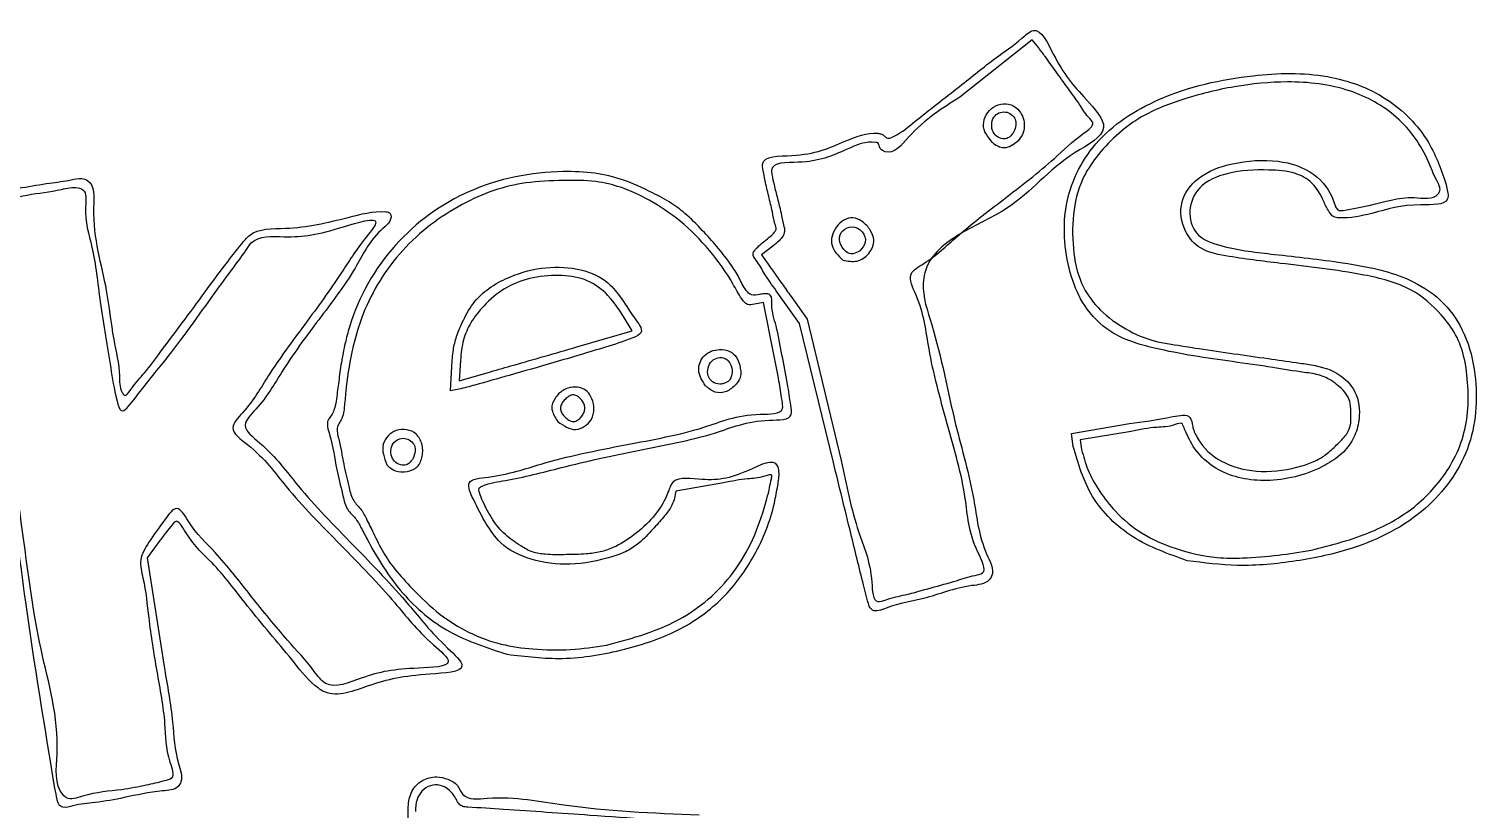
# Model space of a CAD drawing. Extents: x 0 to 800, y -1 to 401.
# Drawn here: x 682.4 to 746.4, y 230.1 to 264.6 of the extents above; entities that cross this region are included whole.
import ezdxf

# ---------------------------------------------------------------- set-up
doc = ezdxf.new("R2010")
doc.units = 0
doc.layers.add('Capa_1', color=7, linetype='CONTINUOUS')

msp = doc.modelspace()

# ---------------------------------------------------------------- linework, layer by layer
at = {"layer": 'Capa_1', "color": 7}
for p, q in [((726.731394, 264.110866), (723.538445, 261.56803)), ((727.016072, 263.746546), (726.731394, 264.110866)), ((725.886393, 259.980296), (725.886393, 259.980296)), ((725.063094, 259.484206), (725.063094, 259.484192)), ((715.280538, 254.996534), (714.769914, 254.61666)), ((719.104565, 254.780667), (719.104565, 254.780667)), ((714.769914, 254.61666), (715.070537, 254.195954)), ((718.364634, 254.377685), (718.364634, 254.377685)), ((716.453934, 251.578856), (715.427237, 253.025293)), ((716.079142, 252.774519), (716.787125, 251.773793)), ((714.859688, 252.510184), (714.460316, 252.431413)), ((715.325158, 250.210815), (714.859688, 252.510184)), ((709.072157, 251.251507), (708.687968, 251.888432)), ((717.952364, 245.437134), (716.453934, 251.578856)), ((716.787125, 251.773793), (718.290664, 245.536656)), ((706.628198, 250.546598), (709.072157, 251.251507)), ((706.628198, 250.546598), (706.628198, 250.546598)), ((701.040395, 248.602558), (701.099662, 249.679182)), ((701.099662, 249.679182), (701.099662, 249.679182)), ((701.483399, 249.946587), (701.422468, 249.051271)), ((701.422468, 249.051271), (702.803381, 249.446478)), ((713.383892, 249.103454), (713.383892, 249.103454)), ((701.406691, 248.673288), (701.040395, 248.602558)), ((712.300751, 248.83227), (712.300751, 248.832261)), ((706.97629, 247.837623), (706.97629, 247.8376)), ((705.779866, 247.255158), (705.779866, 247.255158)), ((728.458369, 246.729505), (731.025434, 247.167091)), ((728.533496, 246.153264), (728.458369, 246.729505)), ((731.09122, 246.812707), (728.844985, 246.439197)), ((728.844985, 246.439197), (728.909896, 246.018655)), ((698.226696, 245.332116), (698.226696, 245.332116)), ((699.362161, 245.569829), (699.362161, 245.569829)), ((713.097578, 244.543793), (710.995361, 244.180694)), ((710.995361, 244.180694), (710.921898, 243.794465)), ((688.213282, 241.993571), (687.655555, 241.231543)), ((687.655555, 241.231543), (688.396698, 236.428685)), ((739.05079, 241.577203), (739.05079, 241.577203)), ((733.57311, 241.106445), (733.57311, 241.106445)), ((722.259612, 239.91085), (722.259612, 239.91085)), ((719.523326, 239.096591), (719.523326, 239.096591)), ((707.928565, 237.371352), (707.928565, 237.371352)), ((703.549718, 236.975287), (703.549718, 236.975287)), ((683.57702, 231.058747), (683.57702, 231.058747)), ((686.527371, 230.988025), (686.527371, 230.988025)), ((699.171322, 229.699454), (699.171322, 230.239255))]:
    msp.add_line(p, q, dxfattribs=at)
for points, knots in [([(715.427237, 253.025293), (715.245496, 253.276151), (714.926141, 253.716957), (714.648043, 254.251727), (714.348018, 254.606786), (714.493702, 254.840603), (714.665781, 255.02106), (714.909332, 255.218167), (715.151241, 255.407656), (715.323712, 255.571079), (715.456677, 255.759272), (715.321625, 256.079171), (715.259041, 256.562097), (715.088498, 257.198181), (714.947798, 257.827975), (714.854567, 258.280712), (714.748882, 259.015911), (716.814842, 258.897273), (718.103044, 259.486059), (719.47326, 260.048876), (720.052382, 259.95661), (720.189374, 259.895397), (720.316604, 259.70536), (720.936407, 259.973553), (721.848032, 260.772022), (723.412976, 261.934295), (724.966128, 263.224595), (726.019408, 263.929377), (727.013691, 264.858431), (727.908748, 262.832121), (728.729782, 261.862654), (730.413597, 260.080646), (727.642369, 258.722785), (725.952658, 256.288715), (722.170817, 255.235139), (721.833583, 252.881287), (722.634924, 250.669377), (723.174627, 247.490002), (724.196732, 244.101023), (724.380104, 241.910855), (725.100645, 240.660569), (724.717256, 240.064304), (723.524253, 240.002224), (722.077981, 239.38642), (720.705331, 239.225792), (719.741831, 238.786171), (719.568891, 239.031859), (719.523326, 239.096591)], [0, 0, 0, 0, 0.91409, 1.606233, 1.929449, 2.090871, 2.362499, 2.69533, 3.02361, 3.281327, 3.418931, 3.674051, 4.216528, 4.929211, 5.629937, 6.141368, 6.354466, 7.712518, 10.167872, 11.622801, 11.765303, 11.919223, 12.063299, 12.385079, 13.55451, 16.049779, 18.060397, 19.5261, 20.130817, 21.510619, 23.985858, 25.425796, 27.093453, 30.958725, 35.605324, 36.064456, 37.936663, 42.464917, 45.868786, 48.342243, 49.349945, 49.545459, 50.360374, 52.56221, 54.255244, 54.877052, 55.099487, 55.099487, 55.099487, 55.099487]), ([(722.259612, 239.91085), (722.643112, 240.011589), (723.304337, 240.185281), (724.002161, 240.430017), (724.814616, 240.570395), (723.900592, 242.159023), (723.859416, 244.065932), (722.958197, 247.174396), (722.14508, 250.179989), (721.929244, 252.278084), (721.134975, 253.772392), (722.356061, 254.43574), (723.531912, 255.585544), (725.509143, 257.092122), (727.521396, 258.634614), (728.564977, 259.699772), (729.550585, 260.357262), (729.09128, 260.79491), (728.7925, 261.310005), (728.281338, 261.992), (727.785323, 262.697612), (727.359319, 263.287656), (727.109531, 263.6216), (727.016072, 263.746546)], [0, 0, 0, 0, 1.171749, 2.020313, 2.362198, 3.301304, 5.733758, 9.133173, 12.535745, 14.976442, 15.926879, 16.655953, 18.533908, 21.154391, 24.063745, 25.786901, 26.366275, 26.696033, 27.380494, 28.271483, 29.200096, 29.983243, 30.451432, 30.451432, 30.451432, 30.451432]), ([(731.025434, 247.167091), (731.606195, 247.241188), (732.410378, 247.343791), (733.72467, 247.633034), (733.796196, 247.107039), (733.862932, 246.831056), (733.983244, 246.597689), (734.312271, 246.007307), (735.265021, 245.276856), (736.895392, 244.947722), (738.274046, 245.148426), (739.218125, 245.490239), (739.743716, 245.800189), (740.171359, 246.223705), (740.575494, 246.601619), (740.815378, 247.076925), (740.790889, 247.55255), (740.805341, 248.003437), (740.659335, 248.411511), (740.396657, 248.698175), (740.098223, 248.959347), (739.788032, 249.155686), (739.339168, 249.346392), (738.511575, 249.439559), (737.225196, 249.668222), (735.007056, 249.971611), (732.594078, 250.316908), (730.241517, 251.010943), (729.00495, 252.261583), (728.393907, 253.685448), (728.122298, 255.169922), (728.157373, 257.250551), (729.380508, 259.808555), (732.52705, 261.796939), (736.130447, 262.604804), (739.623393, 262.696329), (742.442304, 261.684819), (744.017037, 260.084597), (744.701257, 258.615901), (744.982728, 257.843083), (745.219387, 256.75818), (743.324584, 256.916193), (742.009823, 256.493199), (740.695802, 256.19275), (740.005337, 256.2727), (739.783466, 256.576358), (739.545376, 257.099868), (739.176962, 257.82054), (738.251208, 258.303587), (736.949869, 258.385026), (735.494778, 258.327369), (734.078103, 257.74858), (733.561673, 256.599864), (733.897372, 255.382764), (735.488162, 254.839502), (737.63293, 254.613438), (740.063961, 254.33493), (742.129074, 253.985751), (743.6753, 253.428876), (744.974174, 252.541181), (745.924151, 251.07312), (746.458895, 248.866163), (746.247272, 245.969356), (744.142805, 243.104689), (741.255598, 241.649837), (738.374781, 241.048046), (735.912484, 240.8055), (734.310745, 241.011553), (733.57311, 241.106445)], [0, 0, 0, 0, 1.939463, 2.685582, 3.102467, 3.278512, 3.555979, 3.87873, 5.309105, 6.951678, 8.762439, 9.40969, 9.958029, 10.575561, 11.210122, 11.610428, 12.122594, 12.609912, 12.95921, 13.389272, 13.758974, 14.14948, 14.484925, 15.212867, 16.625207, 18.416624, 21.915943, 23.98355, 25.606552, 26.997923, 28.580088, 30.103076, 33.191727, 36.590402, 40.891672, 44.170292, 46.950547, 49.619929, 50.673841, 51.720051, 52.268685, 53.471315, 55.677671, 57.137955, 57.379271, 57.671722, 58.188201, 59.150751, 59.996017, 61.180833, 63.02047, 64.384361, 65.48742, 66.502755, 67.764802, 70.111492, 73.142578, 75.048273, 76.386111, 78.048738, 79.667205, 81.505093, 84.801059, 88.012911, 91.692975, 94.229705, 96.836558, 99.061873, 99.061873, 99.061873, 99.061873]), ([(739.05079, 241.577203), (739.953714, 241.803843), (741.612639, 242.220245), (743.743567, 243.446606), (745.022218, 244.904662), (745.699762, 246.290844), (745.98741, 247.52448), (745.985488, 248.807337), (745.854543, 250.022092), (745.465839, 251.118224), (744.682792, 252.145759), (743.394115, 253.264601), (740.868105, 253.877386), (738.099385, 254.182633), (735.673585, 254.476655), (734.095288, 254.798492), (733.35441, 255.746186), (733.167048, 256.981054), (734.092067, 258.184691), (735.685688, 258.735451), (737.476413, 258.872993), (739.192203, 258.347829), (739.950745, 257.353904), (740.106078, 256.728286), (740.268018, 256.539496), (740.82828, 256.648386), (741.905947, 256.80105), (743.190722, 257.288627), (744.489251, 257.017845), (744.796609, 257.538282), (744.482719, 258.036084), (744.103193, 259.175724), (742.938806, 260.821123), (740.665088, 262.050682), (738.134451, 262.337408), (735.632303, 262.083888), (733.418394, 261.534279), (731.619622, 260.829993), (730.393232, 259.879803), (729.559245, 258.974485), (728.811448, 257.836512), (728.486681, 256.354828), (728.504995, 254.731622), (728.856074, 253.226012), (729.738918, 252.093666), (730.84203, 251.288868), (731.932875, 250.817427), (733.044402, 250.637956), (734.194227, 250.450678), (735.626136, 250.245504), (737.05276, 250.047879), (738.193615, 249.877556), (739.274286, 249.73349), (740.323393, 249.445041), (741.178902, 248.440651), (741.214668, 247.341277), (740.929586, 246.439895), (740.399219, 245.779806), (739.21358, 245.004302), (737.345895, 244.494197), (735.033761, 244.828407), (733.848793, 245.966421), (733.528719, 246.780044), (733.41976, 246.984438), (733.346483, 247.234884), (732.816507, 247.006211), (732.145626, 247.023415), (731.479375, 246.890274), (731.09122, 246.812707)], [0, 0, 0, 0, 2.783665, 5.114375, 7.254212, 8.492142, 9.713143, 11.01698, 12.323307, 13.365885, 14.455809, 16.171314, 18.363262, 22.085296, 24.528135, 25.815042, 26.682417, 27.981904, 29.23888, 30.877913, 32.904208, 34.573059, 36.045978, 36.354386, 36.529775, 36.712862, 37.939238, 39.891355, 40.972396, 41.121652, 41.585742, 42.49479, 44.907295, 47.29244, 50.064686, 52.406844, 54.81391, 56.901167, 58.136101, 59.432335, 60.585509, 62.176381, 63.885309, 65.450149, 66.703939, 68.100403, 69.518232, 70.215591, 71.471876, 73.015547, 74.553563, 75.794865, 76.470736, 77.837591, 78.948331, 80.168757, 80.953387, 81.754514, 82.649396, 85.169914, 87.388587, 89.371649, 89.720096, 89.980664, 90.096943, 90.416576, 91.239684, 92.388546, 92.388546, 92.388546, 92.388546]), ([(723.538445, 261.56803), (722.779678, 261.101103), (721.698556, 260.435806), (720.551027, 258.927866), (719.976226, 259.296002), (719.975066, 259.476262), (719.913078, 259.55792), (719.415538, 259.668704), (718.198311, 259.102926), (717.030549, 258.60442), (715.149592, 258.724791), (715.248077, 258.062064), (715.33912, 257.65858), (715.480656, 257.091364), (715.63782, 256.5045), (715.72299, 256.020321), (715.822653, 255.675346), (715.723569, 255.420882), (715.538688, 255.206809), (715.37235, 255.071319), (715.280538, 254.996534)], [0, 0, 0, 0, 2.871137, 4.090918, 4.415413, 4.520163, 4.612158, 4.696296, 6.006562, 8.237893, 9.465078, 9.656909, 10.114658, 10.741022, 11.39724, 11.933218, 12.233983, 12.432966, 12.721027, 13.075902, 13.075902, 13.075902, 13.075902]), ([(725.063094, 259.484192), (724.84223, 259.72461), (724.40744, 260.197895), (724.819739, 261.201663), (725.795238, 261.394014), (726.381406, 260.760729), (726.42183, 259.980994), (725.999868, 259.508801), (725.615743, 259.3263), (725.316147, 259.331388), (725.158102, 259.426831), (725.063094, 259.484206)], [0, 0, 0, 0, 0.908896, 1.789244, 2.676875, 3.387741, 4.105903, 4.81861, 5.141457, 5.358266, 5.68504, 5.68504, 5.68504, 5.68504]), ([(725.886393, 259.980296), (725.965364, 260.170181), (726.117762, 260.536617), (725.635505, 261.016476), (725.081824, 260.850906), (724.92244, 260.450498), (724.939438, 260.10693), (725.138408, 259.839015), (725.402407, 259.709221), (725.69811, 259.756746), (725.817258, 259.898212), (725.886393, 259.980296)], [0, 0, 0, 0, 0.567705, 1.095546, 1.646833, 1.979572, 2.325202, 2.633529, 2.936862, 3.162084, 3.473416, 3.473416, 3.473416, 3.473416]), ([(683.57702, 231.058747), (683.124588, 233.79787), (682.036267, 240.386793), (681.152002, 248.977705), (679.514946, 254.893256), (679.635499, 256.991943), (679.646162, 257.115438), (679.769015, 257.26085), (680.267471, 257.186359), (681.021093, 257.43118), (682.13803, 257.564937), (683.250978, 257.783435), (684.134756, 257.87198), (684.697599, 258.022934), (685.365316, 257.788832), (685.129855, 255.619913), (685.855096, 253.595806), (686.09203, 251.054232), (686.474604, 249.560845), (686.409928, 248.727382), (686.695269, 248.308301), (687.095174, 248.92812), (687.56454, 249.400899), (688.336548, 250.461026), (689.219353, 251.622686), (690.172629, 252.927788), (691.036274, 254.104329), (691.688129, 254.922582), (692.385124, 255.803822), (694.241021, 255.709888), (696.128847, 256.153558), (697.667268, 256.566566), (698.293796, 256.500799), (698.38395, 256.454934), (698.499775, 256.129555), (697.514981, 255.390216), (696.800393, 253.798325), (695.212462, 251.75336), (693.679914, 249.666301), (692.837778, 248.135065), (691.687833, 247.038051), (693.192204, 245.907368), (694.43658, 244.148261), (696.761502, 241.796365), (699.093652, 239.360861), (700.328069, 237.749762), (702.067737, 236.20987), (699.293535, 236.069834), (697.832054, 235.79912), (695.868818, 234.979097), (694.767737, 235.800883), (693.727516, 237.156066), (692.208813, 238.885706), (690.658875, 240.98464), (689.628989, 241.784262), (688.995663, 243.011519), (688.704489, 242.624572), (688.487186, 242.366728), (688.311792, 242.127777), (688.213282, 241.993571)], [0, 0, 0, 0, 8.317803, 20.008362, 26.079761, 26.251411, 26.376574, 26.436673, 26.8001, 27.681358, 28.889703, 30.1282, 31.088613, 31.563413, 31.840269, 33.058418, 36.754856, 38.938247, 40.576141, 41.313986, 41.472506, 41.848554, 42.804174, 43.961249, 45.563686, 47.264697, 48.789427, 49.930185, 50.442043, 52.055462, 54.86231, 56.54996, 56.663403, 56.75707, 56.832139, 57.643359, 59.661029, 62.448974, 65.244521, 67.282044, 68.120629, 69.131653, 71.700235, 75.27227, 78.845322, 81.416554, 82.431234, 83.893353, 86.671928, 88.60512, 89.13032, 90.65766, 93.723202, 96.190757, 97.955045, 98.636334, 98.830378, 99.215059, 99.707943, 99.707943, 99.707943, 99.707943]), ([(703.549718, 236.975287), (702.67488, 237.255483), (700.94495, 237.809551), (698.777187, 239.628253), (697.701692, 241.404656), (697.088887, 242.57401), (696.86984, 242.983672), (696.615359, 243.205759), (696.385709, 243.527667), (696.250502, 244.206696), (695.959121, 245.290385), (695.843323, 246.332349), (695.521127, 247.225919), (695.799419, 247.521832), (695.945209, 247.830935), (696.021776, 248.341452), (696.109372, 249.04239), (696.218718, 249.866008), (696.376164, 250.667796), (696.850683, 252.530386), (698.37418, 255.211397), (701.820589, 257.724533), (705.080644, 258.344097), (707.378591, 258.261714), (708.715921, 257.9461), (709.821271, 257.427537), (710.784231, 256.925886), (711.554187, 256.327164), (712.225041, 255.634382), (712.874414, 254.910247), (713.383314, 254.251373), (713.797222, 253.627508), (713.995575, 253.12492), (714.332341, 252.773339), (714.654595, 252.86954), (714.898782, 252.883769), (715.073433, 252.899215), (715.258208, 252.75768), (715.18588, 252.199741), (715.480655, 251.380893), (715.665815, 250.191547), (715.924494, 249.008777), (716.03242, 248.182891), (716.194887, 247.294597), (714.362233, 247.38711), (712.526987, 246.56687), (709.272857, 245.995763), (706.258875, 245.318443), (703.929022, 244.690269), (702.74678, 244.546039), (702.270031, 244.31582), (702.337133, 244.020373), (702.536166, 243.583365), (702.871377, 242.909242), (703.438883, 242.238594), (704.062932, 241.795714), (704.647265, 241.464881), (705.342807, 241.357189), (706.133373, 241.377142), (706.949415, 241.381228), (707.646272, 241.474859), (708.377899, 241.722865), (709.186015, 242.229205), (709.97892, 242.964335), (710.457845, 243.647877), (710.642651, 244.131658), (710.732348, 244.333592), (710.929829, 244.826122), (712.550417, 244.594405), (713.634182, 244.755028), (715.439605, 245.707883), (715.577849, 244.91253), (715.482299, 244.376769), (715.260772, 243.095334), (714.564579, 241.337524), (713.157014, 239.400836), (711.164076, 237.936851), (708.707226, 237.129442), (706.097203, 236.669496), (704.364218, 236.877517), (703.549718, 236.975287)], [0, 0, 0, 0, 2.735401, 5.409066, 8.267611, 8.899722, 9.389393, 9.637942, 9.906764, 10.558535, 11.679435, 13.244447, 13.892833, 14.150786, 14.397504, 14.914957, 15.681466, 16.524963, 17.40422, 18.131413, 22.290395, 26.322732, 30.554956, 31.955908, 33.207194, 34.64396, 35.608529, 36.45792, 37.555503, 38.498544, 39.372724, 40.057965, 40.720565, 41.026649, 41.378041, 41.618954, 41.790448, 41.871264, 42.281198, 43.245979, 44.556845, 45.863347, 46.817415, 47.215686, 48.215125, 50.712742, 54.168355, 57.638691, 60.174859, 61.227949, 61.391694, 61.577218, 62.003396, 62.921235, 63.775227, 64.619821, 65.207498, 65.767344, 66.701312, 67.582153, 68.213584, 68.801066, 69.886276, 71.044357, 72.032183, 72.352274, 72.592394, 72.700593, 73.91094, 76.164029, 77.467775, 77.729323, 78.353032, 79.139266, 81.604669, 83.957386, 86.234011, 88.892282, 91.654056, 94.103158, 94.103158, 94.103158, 94.103158]), ([(714.460316, 252.431413), (714.354818, 252.411352), (714.126324, 252.367903), (713.801316, 252.78927), (713.378155, 253.624056), (712.502969, 254.845917), (711.267509, 256.101676), (709.911008, 257.013396), (708.653685, 257.605692), (707.361531, 257.904937), (705.952366, 257.897148), (704.435814, 257.845805), (702.922028, 257.488819), (701.000724, 256.623519), (698.78876, 254.949006), (696.962486, 252.009536), (696.496542, 249.498735), (696.363361, 247.964705), (696.314743, 247.492274), (696.152133, 247.231448), (695.986787, 246.929329), (696.174547, 246.274439), (696.298702, 245.41425), (696.531204, 244.528917), (696.656983, 243.906925), (696.879623, 243.599836), (697.131343, 243.352815), (697.355356, 242.899311), (697.684987, 242.247867), (698.041594, 241.472221), (698.629767, 240.656611), (699.468259, 239.745941), (700.496991, 238.735894), (701.833616, 237.901677), (703.22861, 237.385044), (704.759129, 237.171033), (706.323263, 237.145508), (707.40141, 237.297189), (707.928565, 237.371352)], [0, 0, 0, 0, 0.299482, 0.648637, 1.425352, 3.2214, 5.059044, 6.70408, 8.093828, 9.207939, 10.649652, 12.304937, 13.752799, 15.280048, 18.606064, 21.908235, 25.421714, 26.116391, 26.56856, 26.807557, 27.035476, 27.573295, 28.70802, 29.71121, 30.316545, 30.573672, 30.835864, 31.370429, 32.068492, 33.037218, 33.920478, 35.071134, 36.751419, 38.226252, 39.763383, 41.176388, 42.843561, 44.438608, 44.438608, 44.438608, 44.438608]), ([(686.527371, 230.988025), (686.896028, 231.052627), (687.535118, 231.164619), (688.218894, 231.338095), (688.92292, 231.500529), (688.443274, 232.655189), (688.479737, 234.060292), (688.055603, 236.254397), (687.719906, 238.382201), (687.571561, 240.011612), (687.252899, 241.168827), (687.811079, 242.065498), (688.268957, 242.704832), (688.982511, 243.679931), (689.701193, 242.394059), (690.796419, 241.394283), (692.250037, 239.512167), (693.689131, 237.74486), (694.805565, 236.552867), (695.670347, 235.330181), (697.584706, 236.167008), (698.831035, 236.35645), (701.456254, 236.42246), (699.679765, 237.86343), (698.496298, 239.435746), (696.186157, 241.825507), (693.888382, 244.125557), (692.682587, 245.865446), (691.142277, 246.908691), (692.252553, 247.992054), (693.077754, 249.48784), (694.609889, 251.523327), (696.13794, 253.635394), (696.950236, 254.966101), (698.173083, 256.427883), (695.459536, 255.557871), (694.285118, 255.33534), (692.408462, 255.479661), (691.8927, 254.602751), (691.285435, 253.836338), (690.106113, 252.179845), (688.585795, 250.065179), (687.489162, 248.801579), (686.498474, 247.468209), (686.197923, 248.606888), (685.984763, 250.007178), (685.56545, 252.373297), (685.323006, 254.796461), (684.821642, 256.271688), (685.011712, 257.433333), (684.426107, 257.638876), (683.609674, 257.411478), (682.295664, 257.294171), (681.131876, 256.949909), (680.144915, 256.936026), (679.711883, 256.047797), (680.788136, 253.747926), (680.864646, 249.459044), (682.096656, 243.638469), (682.661262, 237.709634), (683.924004, 233.681166), (683.522509, 231.163908), (684.212341, 230.499666), (685.189374, 230.873125), (685.972208, 230.94035), (686.527371, 230.988025)], [0, 0, 0, 0, 1.105346, 1.916186, 2.261656, 2.967914, 4.680523, 7.029421, 9.405034, 11.187578, 11.991407, 12.848451, 14.088768, 14.788426, 15.533845, 17.361155, 19.875737, 22.38609, 24.202368, 24.93273, 26.510969, 29.077015, 30.431687, 31.417048, 33.938552, 37.450705, 40.96428, 43.489476, 44.479999, 45.272382, 47.270124, 50.04108, 52.802571, 54.775489, 55.533167, 56.98403, 59.650276, 61.110213, 61.528885, 62.592877, 64.071834, 67.68632, 69.766564, 70.501968, 70.960069, 72.454259, 75.402871, 77.855273, 79.654377, 80.410706, 80.636878, 81.371286, 82.90428, 84.539139, 85.224923, 85.452949, 87.347999, 92.060585, 98.570446, 105.063159, 109.730795, 111.562856, 111.750935, 112.469227, 114.22075, 114.22075, 114.22075, 114.22075]), ([(718.364634, 254.377685), (718.159824, 254.577853), (717.741243, 254.986945), (717.98605, 255.905273), (718.687998, 256.358089), (719.267991, 256.088611), (719.59102, 255.73697), (719.806746, 255.212863), (719.566172, 254.635346), (719.003998, 254.252678), (718.579253, 254.335723), (718.364634, 254.377685)], [0, 0, 0, 0, 0.804092, 1.643366, 2.474283, 2.914822, 3.435801, 3.898695, 4.525846, 5.144878, 5.777141, 5.777141, 5.777141, 5.777141]), ([(719.104565, 254.780667), (719.216388, 254.903865), (719.441367, 255.151726), (719.262452, 255.681089), (718.796873, 255.912651), (718.320123, 255.732862), (718.148914, 255.258489), (718.34831, 254.894173), (718.586842, 254.665465), (718.865214, 254.640634), (719.015868, 254.728775), (719.104565, 254.780667)], [0, 0, 0, 0, 0.46742, 0.940407, 1.428681, 1.879941, 2.293983, 2.770781, 3.041138, 3.251891, 3.553597, 3.553597, 3.553597, 3.553597]), ([(701.099662, 249.679182), (701.115333, 249.924278), (701.143935, 250.371631), (701.299593, 251.029055), (701.596712, 251.714071), (701.985986, 252.449978), (702.649259, 253.113552), (703.66318, 253.685783), (705.020398, 254.097656), (706.575694, 254.077772), (707.836852, 253.624747), (708.609201, 252.703637), (709.004262, 252.015069), (709.664898, 251.189475), (708.772903, 250.80708), (707.586837, 250.440867), (705.700062, 249.87758), (703.788994, 249.333646), (702.386605, 248.930058), (701.643662, 248.735382), (701.406691, 248.673288)], [0, 0, 0, 0, 0.73588, 1.343135, 2.014453, 2.973298, 3.821295, 4.78705, 6.442257, 8.012193, 9.392155, 10.321079, 11.443876, 12.167277, 12.585338, 13.861011, 16.23875, 18.303002, 19.872506, 20.607578, 20.607578, 20.607578, 20.607578]), ([(715.070537, 254.195954), (715.153379, 254.079626), (715.357296, 253.793285), (715.693369, 253.319381), (715.94656, 252.961777), (716.079142, 252.774519)], [0, 0, 0, 0, 0.428432, 1.054591, 1.742919, 1.742919, 1.742919, 1.742919]), ([(708.687968, 251.888432), (708.443729, 252.25622), (707.995562, 252.931094), (706.970039, 253.603585), (705.771836, 253.75135), (704.560217, 253.627465), (703.393716, 253.171936), (702.552814, 252.434506), (701.933291, 251.666478), (701.568062, 250.83586), (701.51279, 250.255301), (701.483399, 249.946587)], [0, 0, 0, 0, 1.315183, 2.413291, 3.549514, 4.864119, 6.043751, 7.238473, 8.175016, 8.989784, 9.915057, 9.915057, 9.915057, 9.915057]), ([(710.921898, 243.794465), (710.876992, 243.686614), (710.760963, 243.407946), (710.421594, 242.985083), (709.949167, 242.455511), (709.442197, 241.92113), (708.829536, 241.496418), (707.804145, 241.147511), (706.371229, 240.86183), (704.641755, 241.065236), (703.302601, 241.711136), (702.559299, 242.802847), (702.158515, 243.589921), (701.630158, 244.707754), (703.435631, 244.831828), (705.371729, 245.546272), (708.673069, 246.21963), (712.050139, 246.815979), (713.919099, 247.667163), (715.792235, 247.541969), (715.645364, 248.380982), (715.541846, 249.134658), (715.404579, 249.816379), (715.325158, 250.210815)], [0, 0, 0, 0, 0.349223, 0.902332, 1.609737, 2.485236, 3.104338, 3.822967, 5.716337, 7.438256, 8.974891, 10.014264, 11.235418, 11.969114, 12.85088, 15.264878, 19.077581, 22.619836, 25.174813, 26.189689, 26.548396, 27.415699, 28.606492, 28.606492, 28.606492, 28.606492]), ([(702.803381, 249.446478), (703.146884, 249.544992), (703.948523, 249.774895), (705.22343, 250.141712), (706.154795, 250.410152), (706.628198, 250.546598)], [0, 0, 0, 0, 1.07205, 2.501865, 3.979885, 3.979885, 3.979885, 3.979885]), ([(712.300751, 248.832261), (712.157094, 249.055901), (711.886084, 249.477797), (712.190261, 250.255278), (712.835378, 250.466336), (713.377206, 250.395592), (713.734063, 250.074271), (713.832857, 249.682193), (713.888082, 249.338545), (713.794824, 249.061204), (713.555478, 248.792084), (713.213499, 248.515119), (712.678576, 248.503483), (712.43228, 248.717812), (712.300751, 248.83227)], [0, 0, 0, 0, 0.758095, 1.430147, 2.160846, 2.622193, 3.016702, 3.514801, 3.804851, 4.047236, 4.36092, 4.878718, 5.321464, 5.828868, 5.828868, 5.828868, 5.828868]), ([(713.383892, 249.103454), (713.427215, 249.210521), (713.518203, 249.435387), (713.432255, 249.789957), (713.197967, 250.068347), (712.850642, 250.093645), (712.549886, 249.937432), (712.389422, 249.62378), (712.386526, 249.267654), (712.595856, 248.966673), (712.884797, 248.885992), (713.110092, 248.926772), (713.266158, 248.991675), (713.346238, 249.067705), (713.383892, 249.103454)], [0, 0, 0, 0, 0.339456, 0.712944, 1.034369, 1.362135, 1.669998, 2.001973, 2.367726, 2.687211, 3.02917, 3.197001, 3.371327, 3.526044, 3.526044, 3.526044, 3.526044]), ([(705.779866, 247.255158), (705.733745, 247.323625), (705.644791, 247.455675), (705.553993, 247.651098), (705.481884, 247.933435), (705.648072, 248.305015), (705.978264, 248.651921), (706.41992, 248.795268), (706.808856, 248.764226), (707.122179, 248.575937), (707.392419, 248.114396), (707.432719, 247.319058), (706.542228, 246.709421), (706.038385, 247.070097), (705.779866, 247.255158)], [0, 0, 0, 0, 0.247224, 0.476819, 0.645192, 1.104785, 1.602085, 2.058773, 2.44532, 2.739243, 3.116076, 4.016377, 4.843723, 5.715568, 5.715568, 5.715568, 5.715568]), ([(706.97629, 247.8376), (706.96787, 247.897362), (706.950245, 248.022455), (706.85629, 248.190954), (706.715246, 248.329041), (706.554387, 248.436905), (706.343533, 248.424371), (706.18235, 248.304634), (706.030559, 248.16404), (705.934114, 248.006722), (705.880984, 247.837611), (705.934114, 247.668501), (706.030558, 247.511183), (706.182353, 247.370589), (706.34353, 247.250843), (706.55439, 247.238309), (706.715244, 247.346182), (706.85629, 247.484268), (706.950245, 247.652768), (706.96787, 247.777861), (706.97629, 247.837623)], [0, 0, 0, 0, 0.180026, 0.376826, 0.56307, 0.774259, 0.931898, 1.161608, 1.35898, 1.551673, 1.711359, 1.871046, 2.063738, 2.261111, 2.490824, 2.648463, 2.859656, 3.0459, 3.2427, 3.422726, 3.422726, 3.422726, 3.422726]), ([(698.226696, 245.332116), (698.111562, 245.648678), (697.896062, 246.241193), (698.611361, 247.015719), (699.495554, 246.863673), (699.823038, 246.260146), (699.834491, 245.731883), (699.626934, 245.207003), (699.12122, 245.014326), (698.60345, 245.017424), (698.346914, 245.231701), (698.226696, 245.332116)], [0, 0, 0, 0, 0.938852, 1.757265, 2.652724, 3.14133, 3.702973, 4.211528, 4.707069, 5.225496, 5.682695, 5.682695, 5.682695, 5.682695]), ([(699.362161, 245.569829), (699.441132, 245.759714), (699.593529, 246.12615), (699.111273, 246.606009), (698.557592, 246.440439), (698.398208, 246.040031), (698.415206, 245.696464), (698.614175, 245.428548), (698.878175, 245.298754), (699.173877, 245.346279), (699.293026, 245.487745), (699.362161, 245.569829)], [0, 0, 0, 0, 0.567705, 1.095546, 1.646833, 1.979571, 2.325201, 2.633529, 2.936862, 3.162084, 3.473416, 3.473416, 3.473416, 3.473416]), ([(733.57311, 241.106445), (732.744713, 241.400042), (731.120796, 241.975583), (729.229466, 243.805593), (728.760764, 245.386634), (728.533496, 246.153264)], [0, 0, 0, 0, 2.621924, 5.139787, 7.509929, 7.509929, 7.509929, 7.509929]), ([(728.909896, 246.018655), (728.990462, 245.717208), (729.165707, 245.061509), (729.695933, 244.146809), (730.460112, 243.157922), (731.563485, 242.238444), (733.118615, 241.575439), (734.632552, 241.212427), (736.170541, 241.216463), (737.559394, 241.327479), (738.563441, 241.4956), (739.05079, 241.577203)], [0, 0, 0, 0, 0.932756, 2.028896, 3.140446, 4.676859, 6.27115, 8.175697, 9.299414, 10.870396, 12.352138, 12.352138, 12.352138, 12.352138]), ([(719.523326, 239.096591), (719.4423, 239.41042), (719.16572, 240.481675), (718.648707, 242.59689), (718.207401, 244.396889), (717.952364, 245.437134)], [0, 0, 0, 0, 0.972355, 3.31913, 6.532305, 6.532305, 6.532305, 6.532305]), ([(718.290664, 245.536656), (718.518208, 244.435012), (718.908587, 242.545007), (719.672393, 240.907887), (719.680355, 239.15295), (720.466053, 239.464392), (721.206851, 239.607603), (721.875162, 239.800109), (722.259612, 239.91085)], [0, 0, 0, 0, 3.235574, 5.551025, 6.44631, 6.820578, 7.692259, 8.872833, 8.872833, 8.872833, 8.872833]), ([(707.928565, 237.371352), (709.090538, 237.687625), (711.289173, 238.286061), (713.892483, 240.673935), (714.782203, 242.88265), (715.131452, 244.308162), (715.183113, 244.61904), (715.278835, 244.963328), (714.680907, 244.737327), (714.104713, 244.747136), (713.467959, 244.618574), (713.097578, 244.543793)], [0, 0, 0, 0, 3.573702, 6.762001, 10.14082, 10.664005, 11.044534, 11.200798, 11.50585, 12.281055, 13.358952, 13.358952, 13.358952, 13.358952]), ([(688.396698, 236.428685), (688.542938, 235.607277), (688.797749, 234.176039), (688.866342, 232.502439), (689.261273, 231.516321), (688.941572, 230.972773), (687.936048, 230.948184), (686.790856, 230.65663), (685.448376, 230.424358), (684.553991, 230.363201), (684.01602, 230.162457), (683.733153, 230.312563), (683.658896, 230.644578), (683.608963, 230.897164), (683.57702, 231.058747)], [0, 0, 0, 0, 2.485852, 4.331402, 5.13725, 5.383567, 6.096482, 7.811013, 9.119486, 10.1067, 10.559145, 10.716257, 11.000586, 11.505433, 11.505433, 11.505433, 11.505433]), ([(699.171322, 230.239255), (699.201451, 230.476639), (699.259313, 230.932537), (699.762006, 231.446365), (700.383789, 231.608173), (700.935821, 231.478255), (701.384796, 231.229872), (701.631223, 230.508143), (703.627766, 230.771387), (706.785607, 230.097626), (709.983858, 229.96855), (712.028633, 229.886026)], [0, 0, 0, 0, 0.701121, 1.346511, 2.022002, 2.529291, 3.027998, 3.492659, 4.582981, 7.967472, 13.967187, 13.967187, 13.967187, 13.967187]), ([(712.41714, 229.494177), (710.679268, 229.61734), (707.671402, 229.830507), (704.121162, 230.075821), (702.264125, 230.200009), (701.586392, 230.236524), (701.397874, 230.367092), (701.268552, 230.652004), (701.033437, 230.986723), (700.607424, 231.224187), (700.137384, 231.209512), (699.75899, 230.960148), (699.519298, 230.535467), (699.503466, 230.209879), (699.494664, 230.028847)], [0, 0, 0, 0, 5.230892, 9.0535, 10.640285, 10.861934, 11.056562, 11.290095, 11.788071, 12.263579, 12.687526, 13.132616, 13.561582, 14.098784, 14.098784, 14.098784, 14.098784])]:
    msp.add_open_spline(points, degree=3, knots=knots, dxfattribs=at)

doc.saveas('drawing.dxf')
